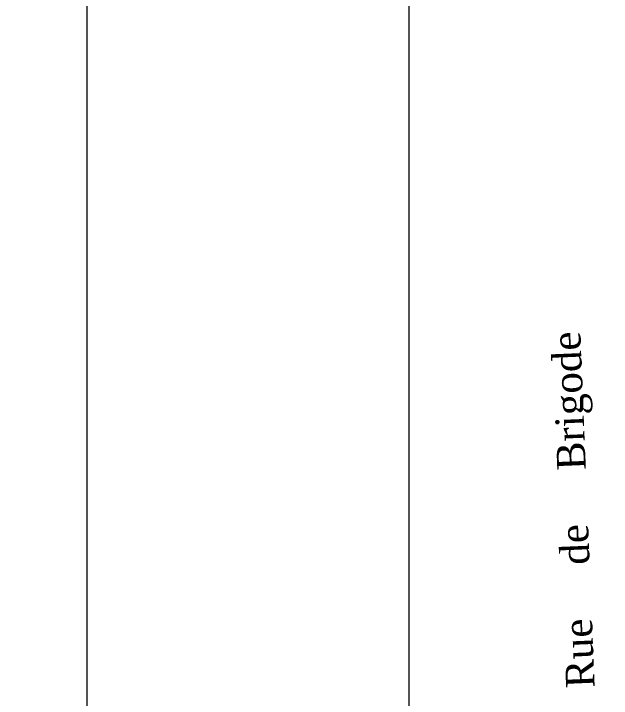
# Model space of a CAD drawing. Header units: millimetres. Extents: x -14819 to 43195, y -10328 to 20814.
# Drawn here: x 5380 to 6426, y 5340 to 6539 of the extents above; entities that cross this region are included whole.
import ezdxf

# ---------------------------------------------------------------- set-up
doc = ezdxf.new("R2010")
doc.units = ezdxf.units.MM
doc.header["$PDMODE"] = 3
for name, color, linetype, lineweight in [('41 - Côtes Intérieures', 71, 'Continuous', 9), ('59 - TxT', 120, 'Continuous', 0), ('_cadre100', 7, 'Continuous', 15), ('MR_topo', 7, 'Continuous', 5)]:
    doc.layers.add(name, color=color, linetype=linetype, lineweight=lineweight)
doc.styles.add('CR_Cot', font='simplex.shx', dxfattribs={"width": 0.8})
doc.styles.add('Dutch', font='dutch.ttf')
doc.dimstyles.get("Standard").update_dxf_attribs({"dimtxt": 14, "dimasz": 14, "dimexe": 0.18, "dimexo": 0.0625, "dimgap": 5, "dimtad": 0, "dimtoh": 1, "dimdec": 0, "dimzin": 0, "dimdsep": 46, "dimtxsty": 'CR_Cot', "dimblk": 'CLOSEDBLANK', "dimcen": 0, "dimse1": 1, "dimse2": 1, "dimadec": 0, "dimazin": 0, "dimtfac": 1, "dimtdec": 0, "dimtofl": 0, "dimtmove": 0, "dimatfit": 3, "dimfxl": 1, "dimtolj": 1, "dimtzin": 0, "dimarcsym": 0})

# ---------------------------------------------------------------- blocks, each defined once
blk = doc.blocks.new('_ClosedBlank')
at = {"color": 0, "linetype": 'ByBlock', "lineweight": -2}
for p, q in [((-1, 0.167), (0, 0)), ((-1, 0.167), (-1, -0.167)), ((0, 0), (-1, -0.167))]:
    blk.add_line(p, q, dxfattribs=at)
blk = doc.blocks.new('*D733')
at = {"layer": '41 - Côtes Intérieures', "color": 0, "lineweight": -2, "transparency": 16777216}
for p, q in [((41.2, 6262.8), (41.2, 6178.7)), ((41.2, 6055.8), (41.2, 6139.9))]:
    blk.add_line(p, q, dxfattribs=at)
at = {"layer": 'Defpoints', "color": 0, "transparency": 16777216}
for p in [(41.2, 6276.8), (7705.4, 6276.8), (0, 6041.8)]:
    blk.add_point(p, dxfattribs=at)
at = {"layer": '41 - Côtes Intérieures', "color": 0, "lineweight": -2, "transparency": 16777216, "xscale": 14, "yscale": 14, "zscale": 14}
for p, rotation in [((41.2, 6276.8), 90), ((41.2, 6041.8), 270)]:
    blk.add_blockref('_ClosedBlank', p, dxfattribs=dict(at, rotation=rotation))
at = {"layer": '41 - Côtes Intérieures', "color": 0, "transparency": 16777216, "insert": (41.2, 6159.3), "char_height": 14, "attachment_point": 5, "rotation": 90, "style": 'CR_Cot'}
blk.add_mtext('\\A1;235', dxfattribs=at)

msp = doc.modelspace()

# ---------------------------------------------------------------- linework, layer by layer
at = {"layer": '59 - TxT', "lineweight": 18}
msp.add_lwpolyline([(5508.08, 17542.95), (12678.08, 17542.95), (12678.08, -826.17), (5508.08, -826.17)], close=True, dxfattribs=at)
at = {"layer": '_cadre100', "flags": 128}
msp.add_lwpolyline([(6071.5, 4294.08), (10271.5, 4294.08), (10271.5, 7264.08), (6071.5, 7264.08)], close=True, dxfattribs=at)

# ---------------------------------------------------------------- texts
at = {"layer": 'MR_topo', "insert": (6347.32, 5356.4, 2291.54), "char_height": 50, "attachment_point": 1, "rotation": 92.32235, "style": 'Dutch'}
msp.add_mtext_dynamic_manual_height_columns('Rue     de     Brigode', width=1566.6005, gutter_width=19369.12, heights=[0], dxfattribs=at)

# ---------------------------------------------------------------- dimensions: what is measured, and where the dimension line sits
at = {"layer": '41 - Côtes Intérieures'}
dim = msp.add_linear_dim(base=(41.19, 6276.84), p1=(0, 6041.84), p2=(7705.44, 6276.84), angle=90, dimstyle='Standard', dxfattribs=at)
dim.commit()
dim.dimension.update_dxf_attribs({"geometry": '*D733', "text_midpoint": (41.19, 6159.34)})

doc.saveas('drawing.dxf')
